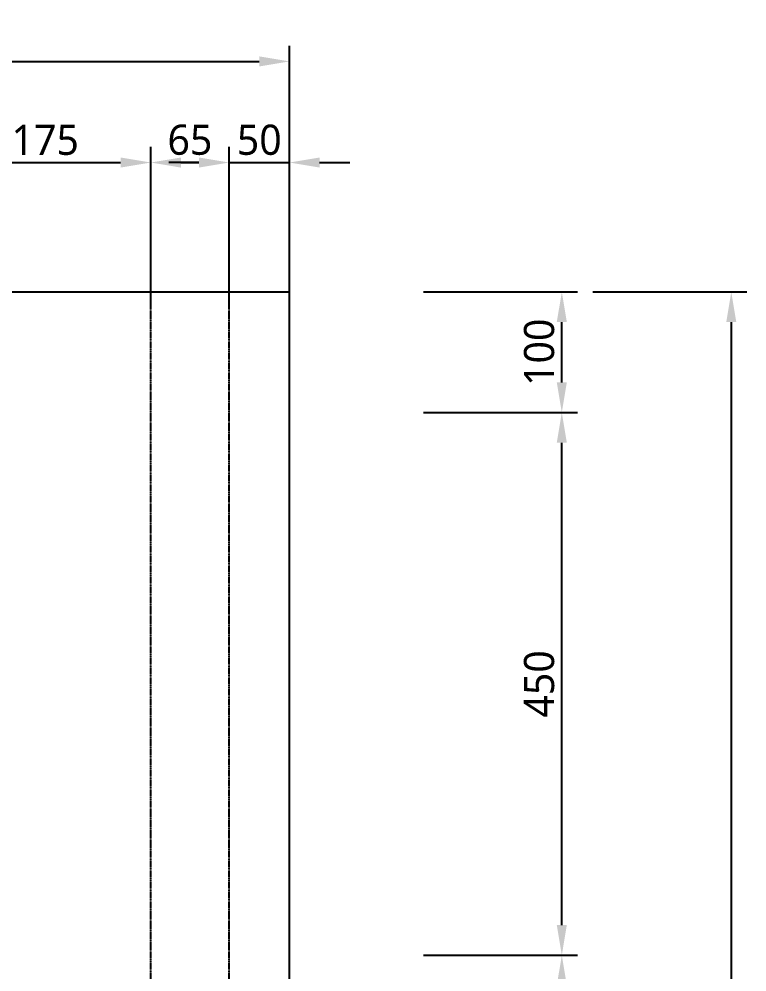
# Model space of a CAD drawing. Header units: millimetres. Extents: x -9013 to 516, y -36629 to 6082.
# Drawn here: x -3753 to -3149, y -4968 to -4178 of the extents above; entities that cross this region are included whole.
import ezdxf

# ---------------------------------------------------------------- set-up
doc = ezdxf.new("R2010")
doc.units = ezdxf.units.MM
doc.header["$LTSCALE"] = 0.05
doc.linetypes.add('CENTER2', pattern=[28.575, 19.05, -3.175, 3.175, -3.175])
doc.layers.get('0').update_dxf_attribs({"lineweight": 18})
doc.layers.get('Defpoints').update_dxf_attribs({"color": 140, "lineweight": 18})
doc.layers.add('2CONC', color=4, linetype='Continuous')
doc.layers.add('HWAT___5CS', color=3, linetype='CENTER2')
doc.styles.add('trebuchet_MS', font='trebuc.ttf')
doc.dimstyles.new('MGP', dxfattribs={"dimtxt": 2.5, "dimasz": 2.5, "dimexe": 1.25, "dimexo": 0.625, "dimtad": 1, "dimdec": 0, "dimtxsty": 'trebuchet_MS', "dimcen": 2.5, "dimclrt": 7, "dimadec": 0, "dimazin": 0, "dimtfac": 1, "dimtdec": 0, "dimtmove": 0, "dimatfit": 3, "dimfxl": 1.148294, "dimfxlon": 1, "dimarcsym": 2})

# ---------------------------------------------------------------- blocks, each defined once
blk = doc.blocks.new('*D822')
at = {"color": 0, "lineweight": -2, "transparency": 16777216}
for p, q in [((-3417.38, -4954.09), (-3289.55, -4954.09)), ((-3302.55, -5029.09), (-3302.55, -4979.09)), ((-3417.38, -5054.09), (-3289.55, -5054.09))]:
    blk.add_line(p, q, dxfattribs=at)
at = {"color": 0, "transparency": 16777216}
for points in [[(-3306.72, -4979.09), (-3298.39, -4979.09), (-3302.55, -4954.09)], [(-3306.72, -5029.09), (-3298.39, -5029.09), (-3302.55, -5054.09)]]:
    blk.add_solid(points, dxfattribs=at)
at = {"layer": 'Defpoints', "color": 0, "transparency": 16777216}
for p in [(-3743.44, -4954.09), (-3302.55, -4954.09), (-3743.44, -5054.09)]:
    blk.add_point(p, dxfattribs=at)
at = {"color": 7, "transparency": 16777216, "insert": (-3321.27, -5004.09), "char_height": 25, "attachment_point": 5, "rotation": 90, "style": 'trebuchet_MS'}
blk.add_mtext('100', dxfattribs=at)
blk = doc.blocks.new('*D823')
at = {"color": 0, "lineweight": -2, "transparency": 16777216}
for p, q in [((-3417.38, -4504.09), (-3289.55, -4504.09)), ((-3302.55, -4929.09), (-3302.55, -4529.09)), ((-3417.38, -4954.09), (-3289.55, -4954.09))]:
    blk.add_line(p, q, dxfattribs=at)
at = {"color": 0, "transparency": 16777216}
for points in [[(-3306.72, -4529.09), (-3298.39, -4529.09), (-3302.55, -4504.09)], [(-3306.72, -4929.09), (-3298.39, -4929.09), (-3302.55, -4954.09)]]:
    blk.add_solid(points, dxfattribs=at)
at = {"layer": 'Defpoints', "color": 0, "transparency": 16777216}
for p in [(-3743.44, -4504.09), (-3302.55, -4504.09), (-3743.44, -4954.09)]:
    blk.add_point(p, dxfattribs=at)
at = {"color": 7, "transparency": 16777216, "insert": (-3321.27, -4729.09), "char_height": 25, "attachment_point": 5, "rotation": 90, "style": 'trebuchet_MS'}
blk.add_mtext('450', dxfattribs=at)
blk = doc.blocks.new('*D824')
at = {"color": 0, "lineweight": -2, "transparency": 16777216}
for p, q in [((-3417.38, -4404.09), (-3289.55, -4404.09)), ((-3302.55, -4479.09), (-3302.55, -4429.09)), ((-3417.38, -4504.09), (-3289.55, -4504.09))]:
    blk.add_line(p, q, dxfattribs=at)
at = {"color": 0, "transparency": 16777216}
for points in [[(-3306.72, -4429.09), (-3298.39, -4429.09), (-3302.55, -4404.09)], [(-3306.72, -4479.09), (-3298.39, -4479.09), (-3302.55, -4504.09)]]:
    blk.add_solid(points, dxfattribs=at)
at = {"layer": 'Defpoints', "color": 0, "transparency": 16777216}
for p in [(-3743.44, -4404.09), (-3302.55, -4404.09), (-3743.44, -4504.09)]:
    blk.add_point(p, dxfattribs=at)
at = {"color": 7, "transparency": 16777216, "insert": (-3321.27, -4454.09), "char_height": 25, "attachment_point": 5, "rotation": 90, "style": 'trebuchet_MS'}
blk.add_mtext('100', dxfattribs=at)
blk = doc.blocks.new('*D827')
at = {"color": 0, "lineweight": -2, "transparency": 16777216}
for p, q in [((-3276.86, -4404.09), (-3149.03, -4404.09)), ((-3162.03, -4429.09), (-3162.03, -6629.09)), ((-3276.86, -6654.09), (-3149.03, -6654.09))]:
    blk.add_line(p, q, dxfattribs=at)
at = {"color": 0, "transparency": 16777216}
for points in [[(-3166.2, -4429.09), (-3157.86, -4429.09), (-3162.03, -4404.09)], [(-3166.2, -6629.09), (-3157.86, -6629.09), (-3162.03, -6654.09)]]:
    blk.add_solid(points, dxfattribs=at)
at = {"layer": 'Defpoints', "color": 0, "transparency": 16777216}
for p in [(-3528.44, -4404.09), (-3528.44, -6654.09), (-3162.03, -6654.09)]:
    blk.add_point(p, dxfattribs=at)
at = {"color": 7, "transparency": 16777216, "insert": (-3180.75, -5529.09), "char_height": 25, "attachment_point": 5, "rotation": 90, "style": 'trebuchet_MS'}
blk.add_mtext('2250', dxfattribs=at)
blk = doc.blocks.new('*D843')
at = {"color": 0, "lineweight": -2, "transparency": 16777216}
for p, q in [((-3818.44, -4411.61), (-3818.44, -4283.78)), ((-3643.44, -4411.61), (-3643.44, -4283.78)), ((-3793.44, -4296.78), (-3668.44, -4296.78))]:
    blk.add_line(p, q, dxfattribs=at)
at = {"color": 0, "transparency": 16777216}
for points in [[(-3793.44, -4292.61), (-3793.44, -4300.95), (-3818.44, -4296.78)], [(-3668.44, -4292.61), (-3668.44, -4300.95), (-3643.44, -4296.78)]]:
    blk.add_solid(points, dxfattribs=at)
at = {"layer": 'Defpoints', "color": 0, "transparency": 16777216}
for p in [(-3643.44, -4296.78), (-3818.44, -4504.09), (-3643.44, -4504.09)]:
    blk.add_point(p, dxfattribs=at)
at = {"color": 7, "transparency": 16777216, "insert": (-3730.94, -4278.11), "char_height": 25, "attachment_point": 5, "style": 'trebuchet_MS'}
blk.add_mtext('175', dxfattribs=at)
blk = doc.blocks.new('*D844')
at = {"color": 0, "lineweight": -2, "transparency": 16777216}
for p, q in [((-3643.44, -4411.61), (-3643.44, -4283.78)), ((-3578.44, -4411.61), (-3578.44, -4283.78)), ((-3618.44, -4296.78), (-3603.44, -4296.78))]:
    blk.add_line(p, q, dxfattribs=at)
at = {"color": 0, "transparency": 16777216}
for points in [[(-3618.44, -4292.61), (-3618.44, -4300.95), (-3643.44, -4296.78)], [(-3603.44, -4292.61), (-3603.44, -4300.95), (-3578.44, -4296.78)]]:
    blk.add_solid(points, dxfattribs=at)
at = {"layer": 'Defpoints', "color": 0, "transparency": 16777216}
for p in [(-3578.44, -4296.78), (-3643.44, -4430.99), (-3578.44, -4430.99)]:
    blk.add_point(p, dxfattribs=at)
at = {"color": 7, "transparency": 16777216, "insert": (-3610.94, -4278.02), "char_height": 25, "attachment_point": 5, "style": 'trebuchet_MS'}
blk.add_mtext('65', dxfattribs=at)
blk = doc.blocks.new('*D845')
at = {"color": 0, "lineweight": -2, "transparency": 16777216}
for p, q in [((-3578.44, -4411.61), (-3578.44, -4283.78)), ((-3528.44, -4411.61), (-3528.44, -4283.78)), ((-3603.44, -4296.78), (-3628.44, -4296.78)), ((-3578.44, -4296.78), (-3528.44, -4296.78)), ((-3503.44, -4296.78), (-3478.44, -4296.78))]:
    blk.add_line(p, q, dxfattribs=at)
at = {"color": 0, "transparency": 16777216}
for points in [[(-3603.44, -4292.61), (-3603.44, -4300.95), (-3578.44, -4296.78)], [(-3503.44, -4292.61), (-3503.44, -4300.95), (-3528.44, -4296.78)]]:
    blk.add_solid(points, dxfattribs=at)
at = {"layer": 'Defpoints', "color": 0, "transparency": 16777216}
for p in [(-3528.44, -4296.78), (-3578.44, -4445.09), (-3528.44, -4445.09)]:
    blk.add_point(p, dxfattribs=at)
at = {"color": 7, "transparency": 16777216, "insert": (-3553.44, -4278.06), "char_height": 25, "attachment_point": 5, "style": 'trebuchet_MS'}
blk.add_mtext('50', dxfattribs=at)
blk = doc.blocks.new('*D846')
at = {"color": 0, "lineweight": -2, "transparency": 16777216}
for p, q in [((-4843.44, -4327.77), (-4843.44, -4199.94)), ((-3528.44, -4327.77), (-3528.44, -4199.94)), ((-4818.44, -4212.94), (-3553.44, -4212.94))]:
    blk.add_line(p, q, dxfattribs=at)
at = {"color": 0, "transparency": 16777216}
for points in [[(-4818.44, -4208.77), (-4818.44, -4217.11), (-4843.44, -4212.94)], [(-3553.44, -4208.77), (-3553.44, -4217.11), (-3528.44, -4212.94)]]:
    blk.add_solid(points, dxfattribs=at)
at = {"layer": 'Defpoints', "color": 0, "transparency": 16777216}
for p in [(-3528.44, -4212.94), (-4843.44, -4425.96), (-3528.44, -4445.09)]:
    blk.add_point(p, dxfattribs=at)
at = {"color": 7, "transparency": 16777216, "insert": (-4185.94, -4194.22), "char_height": 25, "attachment_point": 5, "style": 'trebuchet_MS'}
blk.add_mtext('1315', dxfattribs=at)

msp = doc.modelspace()

# ---------------------------------------------------------------- linework, layer by layer
at = {"layer": '2CONC', "lineweight": -3}
for p in [(-4843.44, -4404.09), (-3528.44, -6654.09)]:
    msp.add_line(p, (-3528.44, -4404.09), dxfattribs=at)
at = {"layer": 'HWAT___5CS', "color": 2}
for p, q in [((-3643.44, -6654.09), (-3643.44, -4404.09)), ((-3578.44, -6654.09), (-3578.44, -4404.09))]:
    msp.add_line(p, q, dxfattribs=at)

# ---------------------------------------------------------------- dimensions: what is measured, and where the dimension line sits
for base, p1, p2, picture, middle in [((-3528.44, -4212.94), (-4843.44, -4425.96), (-3528.44, -4445.09), '*D846', (-4185.94, -4194.22)), ((-3643.44, -4296.78), (-3818.44, -4504.09), (-3643.44, -4504.09), '*D843', (-3730.94, -4278.11)), ((-3578.44, -4296.78), (-3643.44, -4430.99), (-3578.44, -4430.99), '*D844', (-3610.94, -4278.02)), ((-3528.44, -4296.78), (-3578.44, -4445.09), (-3528.44, -4445.09), '*D845', (-3553.44, -4278.06))]:
    dim = msp.add_linear_dim(base=base, p1=p1, p2=p2, dimstyle='MGP', override={"dimscale": 100, "dimtxt": 0.25, "dimasz": 0.25, "dimexe": 0.13, "dimexo": 0.06, "dimgap": 0.06, "dimarcsym": 1})
    dim.commit()
    dim.dimension.update_dxf_attribs({"geometry": picture, "text_midpoint": middle})
for base, p1, p2, picture, middle in [((-3302.55, -4404.09), (-3743.44, -4504.09), (-3743.44, -4404.09), '*D824', (-3321.27, -4454.09)), ((-3162.03, -6654.09), (-3528.44, -4404.09), (-3528.44, -6654.09), '*D827', (-3180.75, -5529.09)), ((-3302.55, -4504.09), (-3743.44, -4954.09), (-3743.44, -4504.09), '*D823', (-3321.27, -4729.09)), ((-3302.55, -4954.09), (-3743.44, -5054.09), (-3743.44, -4954.09), '*D822', (-3321.27, -5004.09))]:
    dim = msp.add_linear_dim(base=base, p1=p1, p2=p2, angle=90, dimstyle='MGP', override={"dimscale": 100, "dimtxt": 0.25, "dimasz": 0.25, "dimexe": 0.13, "dimexo": 0.06, "dimgap": 0.06, "dimarcsym": 1})
    dim.commit()
    dim.dimension.update_dxf_attribs({"geometry": picture, "text_midpoint": middle})

doc.saveas('drawing.dxf')
